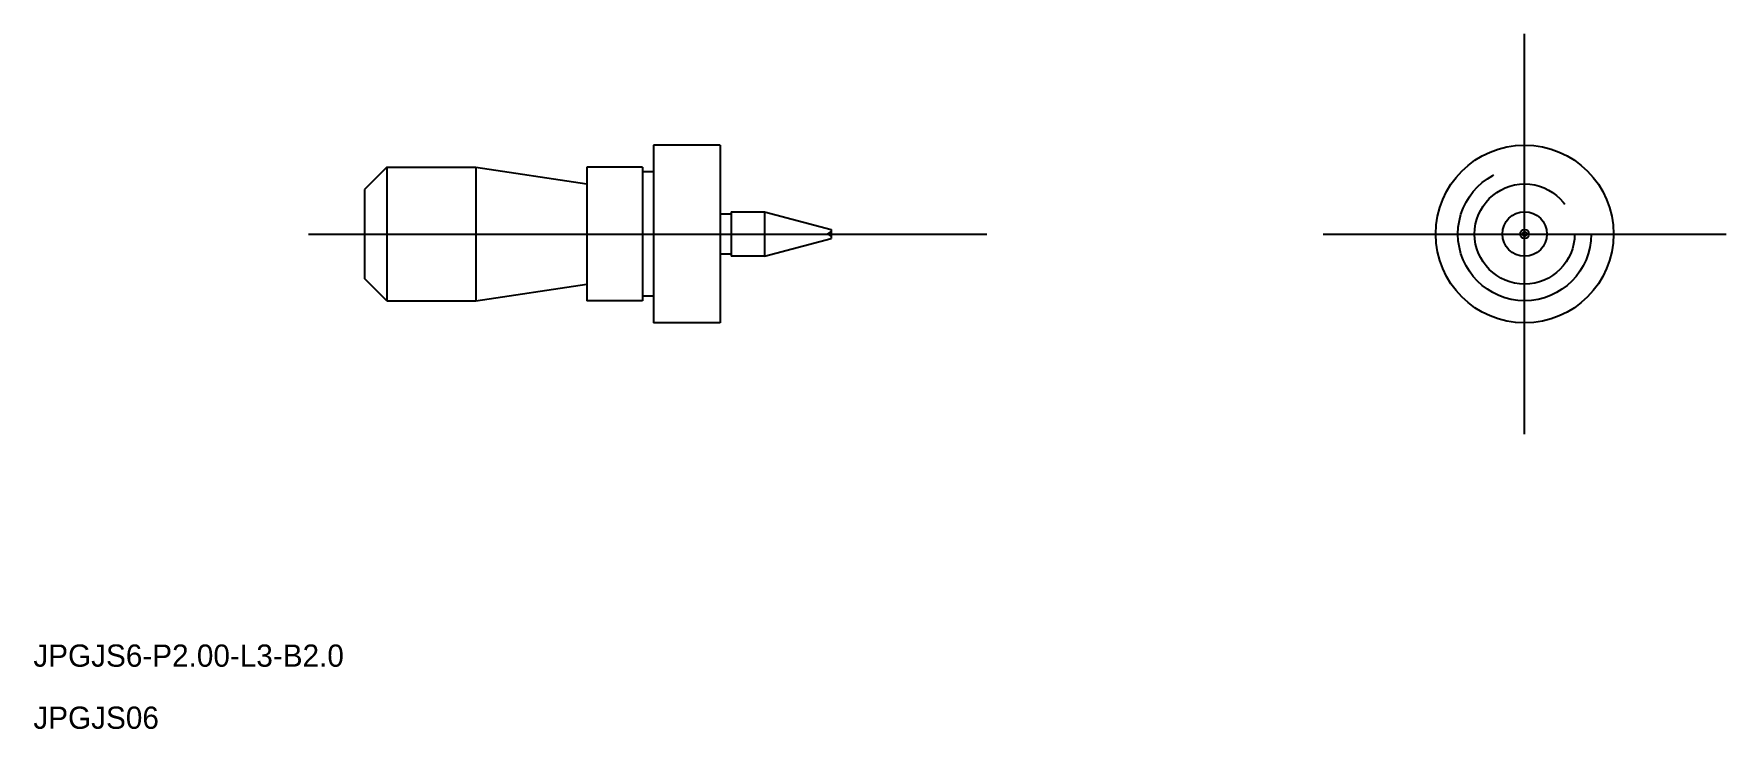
# Model space of a CAD drawing. Extents: x 551.7 to 627.8, y 576.8 to 608.1.
import ezdxf

# ---------------------------------------------------------------- set-up
doc = ezdxf.new("R2010")
doc.units = 0
doc.linetypes.add('CENTER', pattern=[50.8, 31.75, -6.35, 6.35, -6.35])
doc.linetypes.add('DASHED', pattern=[19.05, 12.7, -6.35])
doc.layers.get('0').update_dxf_attribs({"linetype": 'CONTINUOUS'})
doc.layers.add('CENTER', color=1, linetype='CENTER')

msp = doc.modelspace()

# ---------------------------------------------------------------- linework, layer by layer
at = {"color": 7, "linetype": 'CONTINUOUS'}
for p, q in [((579.545, 603.101), (579.545, 595.101)), ((582.545, 603.101), (579.545, 603.101)), ((582.545, 603.101), (582.545, 595.101)), ((567.545, 602.101), (566.545, 601.101)), ((567.545, 602.101), (571.545, 602.101)), ((567.545, 602.101), (567.545, 596.101)), ((571.545, 602.101), (571.545, 596.101)), ((571.545, 602.101), (576.545, 601.351)), ((576.545, 602.101), (576.545, 596.101)), ((579.045, 602.101), (576.545, 602.101)), ((579.045, 602.101), (579.045, 596.101)), ((579.545, 601.901), (579.045, 601.901)), ((566.545, 601.101), (566.545, 597.101)), ((582.545, 600.001), (583.045, 600.001)), ((583.045, 600.101), (584.545, 600.101)), ((583.045, 600.101), (583.045, 598.101)), ((584.545, 600.101), (584.545, 598.101)), ((584.545, 600.101), (587.545, 599.297)), ((584.545, 598.101), (587.545, 598.905)), ((587.545, 599.297), (587.545, 598.905)), ((583.045, 598.201), (582.545, 598.201)), ((584.545, 598.101), (583.045, 598.101)), ((567.545, 596.101), (566.545, 597.101)), ((571.545, 596.101), (576.545, 596.851)), ((567.545, 596.101), (571.545, 596.101)), ((579.045, 596.101), (576.545, 596.101)), ((579.545, 596.301), (579.045, 596.301)), ((582.545, 595.101), (579.545, 595.101))]:
    msp.add_line(p, q, dxfattribs=at)
at = {"color": 3, "linetype": 'DASHED'}
for p in [(587.545, 599.201), (587.545, 599.001)]:
    msp.add_line(p, (587.371, 599.101), dxfattribs=at)
at = {"color": 7, "linetype": 'CONTINUOUS'}
for radius in [4, 1, 0.196, 0.1]:
    msp.add_circle((618.75, 599.101), radius, dxfattribs=at)
at = {"color": 3, "linetype": 'DASHED'}
for radius in [3, 2.25]:
    msp.add_circle((618.75, 599.101), radius, dxfattribs=at)
at = {"layer": 'CENTER', "color": 1, "linetype": 'CENTER'}
for p, q in [((618.75, 590.101), (618.75, 608.101)), ((564.023, 599.101), (594.545, 599.101)), ((609.682, 599.101), (627.819, 599.101))]:
    msp.add_line(p, q, dxfattribs=at)

# ---------------------------------------------------------------- texts
at = {"color": 7, "linetype": 'CONTINUOUS'}
for s, p in [('JPGJS6-P2.00-L3-B2.0', (551.637, 579.641)), ('JPGJS06', (551.637, 576.849))]:
    msp.add_text(s, height=1, dxfattribs=at).set_placement(p)

doc.saveas('drawing.dxf')
